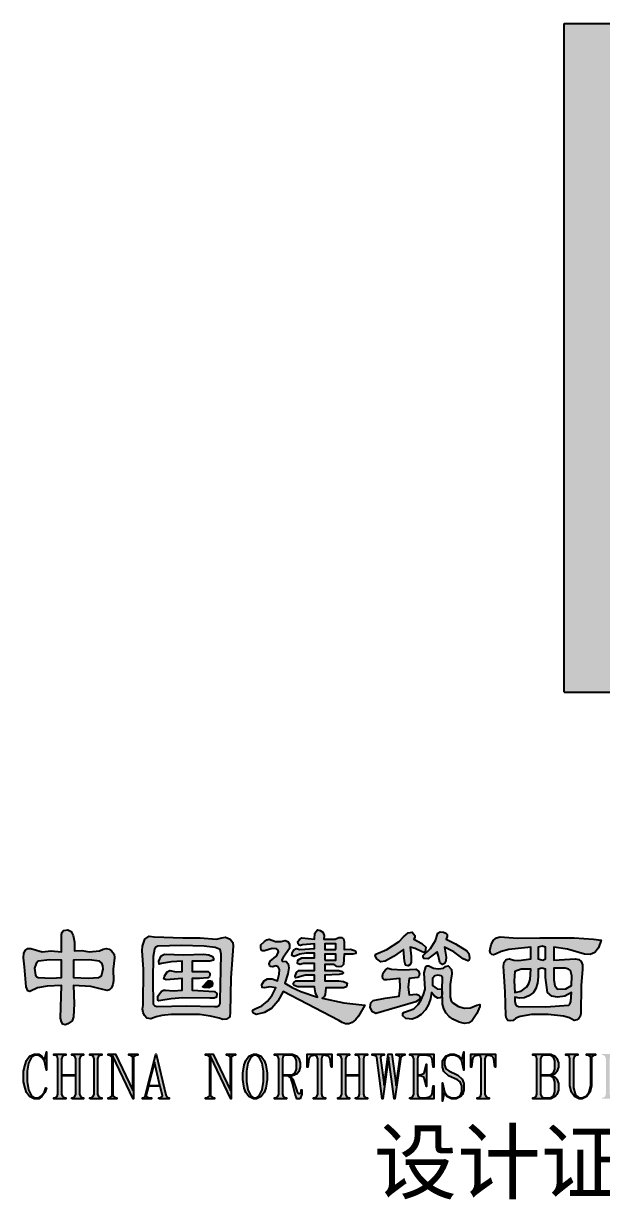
# Model space of a CAD drawing. Extents: x 0 to 2838408, y -923048 to 203859.
# Drawn here: x 2490898 to 2494014, y -180768 to -174436 of the extents above; entities that cross this region are included whole.
import ezdxf
from ezdxf.enums import TextEntityAlignment as Align

# ---------------------------------------------------------------- set-up
doc = ezdxf.new("R2010")
doc.units = 0
doc.header["$LTSCALE"] = 1000
doc.layers.add('BTTK', color=7, linetype='Continuous')
doc.layers.add('Logo', color=4, linetype='Continuous')
doc.styles.add('HT', font='')
doc.styles.add('HZ(TK)', font='geniso.shx', dxfattribs={"width": 0.9, "bigfont": 'hztxt.shx'})
doc.styles.get('HT').set_extended_font_data('SimHei')

# ---------------------------------------------------------------- blocks, each defined once
blk = doc.blocks.new('CSCEC')
at = {"layer": 'Logo'}
h = blk.add_hatch(color=4, dxfattribs=at)
h.paths.add_polyline_path([(0, -24), (24, -24), (24, 0), (0, 0)])
h.paths.add_polyline_path([(6.2, -2.8), (9.8, -2.8), (9.8, -9.2), (9, -9.2), (9, -5.36, 0.414214), (8.84, -5.2), (7.16, -5.2, 0.414214), (7, -5.36), (7, -12.24, 0.414214), (7.16, -12.4), (9.8, -12.4), (9.8, -21.2), (6.2, -21.2), (6.2, -17.2), (7, -17.2), (7, -18.64, 0.414214), (7.16, -18.8), (8.84, -18.8, 0.414214), (9, -18.64), (9, -14.96, 0.414214), (8.84, -14.8), (6.2, -14.8)], flags=16)
h.paths.add_polyline_path([(10.2, -2.8), (13.8, -2.8), (13.8, -9.2), (13, -9.2), (13, -5.36, 0.414214), (12.84, -5.2), (11.16, -5.2, 0.414214), (11, -5.36), (11, -18.64, 0.414214), (11.16, -18.8), (12.84, -18.8, 0.414214), (13, -18.64), (13, -12.4), (13.8, -12.4), (13.8, -21.2), (10.2, -21.2)], flags=16)
h.paths.add_polyline_path([(5.8, -12.4), (5.8, -16.4), (5, -16.4), (5, -14.96, 0.414214), (4.84, -14.8), (3.96, -14.8, 0.414214), (3.8, -14.96), (3.8, -18.64, 0.414214), (3.96, -18.8), (4.84, -18.8, 0.414214), (5, -18.64), (5, -17.2), (5.8, -17.2), (5.8, -21.2), (3, -21.2), (3, -12.4)], flags=16)
h.paths.add_polyline_path([(14.2, -2.8), (17.8, -2.8), (17.8, -5.2), (15.16, -5.2, 0.414214), (15, -5.36), (15, -12.24, 0.414214), (15.16, -12.4), (17.8, -12.4), (17.8, -14.8), (15.16, -14.8, 0.414214), (15, -14.96), (15, -18.64, 0.414214), (15.16, -18.8), (17.8, -18.8), (17.8, -21.2), (14.2, -21.2)], flags=16)
h.paths.add_polyline_path([(21, -12.4), (21, -16.4), (20.2, -16.4), (20.2, -14.96, 0.414214), (20.04, -14.8), (19.16, -14.8, 0.414214), (19, -14.96), (19, -18.64, 0.414214), (19.16, -18.8), (20.04, -18.8, 0.414214), (20.2, -18.64), (20.2, -17.2), (21, -17.2), (21, -21.2), (18.2, -21.2), (18.2, -12.4)], flags=16)
for p, q in [((0, -24), (0, 0)), ((0, 0), (24, 0)), ((0, 0), (24, 0)), ((24, -24), (24, 0)), ((0, -24), (24, -24))]:
    blk.add_line(p, q, dxfattribs=at)
for points in [[(8.84, -5.2, -0.414214), (9, -5.36), (9, -9.04, 0.414214), (9.16, -9.2), (9.64, -9.2, 0.414214), (9.8, -9.04), (9.8, -2.96, 0.414214), (9.64, -2.8), (6.36, -2.8, 0.414214), (6.2, -2.96), (6.2, -14.64, 0.414214), (6.36, -14.8), (8.84, -14.8, -0.414214), (9, -14.96), (9, -18.64, -0.414214), (8.84, -18.8), (7.16, -18.8, -0.414214), (7, -18.64), (7, -17.36, 0.414214), (6.84, -17.2), (6.36, -17.2, 0.414214), (6.2, -17.36), (6.2, -21.04, 0.414214), (6.36, -21.2), (9.64, -21.2, 0.414214), (9.8, -21.04), (9.8, -12.56, 0.414214), (9.64, -12.4), (7.16, -12.4, -0.414214), (7, -12.24), (7, -5.36, -0.414214), (7.16, -5.2)], [(12.84, -18.8, 0.414214), (13, -18.64), (13, -12.56, -0.414214), (13.16, -12.4), (13.64, -12.4, -0.414214), (13.8, -12.56), (13.8, -21.04, -0.414214), (13.64, -21.2), (10.36, -21.2, -0.414214), (10.2, -21.04), (10.2, -2.96, -0.414214), (10.36, -2.8), (13.64, -2.8, -0.414214), (13.8, -2.96), (13.8, -9.04, -0.414214), (13.64, -9.2), (13.16, -9.2, -0.414214), (13, -9.04), (13, -5.36, 0.414214), (12.84, -5.2), (11.16, -5.2, 0.414214), (11, -5.36), (11, -18.64, 0.414214), (11.16, -18.8)], [(15.16, -12.4, -0.414214), (15, -12.24), (15, -5.36, -0.414214), (15.16, -5.2), (17.64, -5.2, 0.414214), (17.8, -5.04), (17.8, -2.96, 0.414214), (17.64, -2.8), (14.36, -2.8, 0.414214), (14.2, -2.96), (14.2, -21.04, 0.414214), (14.36, -21.2), (17.64, -21.2, 0.414214), (17.8, -21.04), (17.8, -18.96, 0.414214), (17.64, -18.8), (15.16, -18.8, -0.414214), (15, -18.64), (15, -14.96, -0.414214), (15.16, -14.8), (17.64, -14.8, 0.414214), (17.8, -14.64), (17.8, -12.56, 0.414214), (17.64, -12.4)], [(4.856, -18.8, 0.414214), (5, -18.656), (5, -17.344, -0.414214), (5.144, -17.2), (5.656, -17.2, -0.414214), (5.8, -17.344), (5.8, -21.056, -0.414214), (5.656, -21.2), (3.144, -21.2, -0.414214), (3, -21.056), (3, -12.544, -0.414214), (3.144, -12.4), (5.656, -12.4, -0.414214), (5.8, -12.544), (5.8, -16.256, -0.414214), (5.656, -16.4), (5.144, -16.4, -0.414214), (5, -16.256), (5, -14.944, 0.414214), (4.856, -14.8), (3.944, -14.8, 0.414214), (3.8, -14.944), (3.8, -18.656, 0.414214), (3.944, -18.8)], [(20.056, -18.8, 0.414214), (20.2, -18.656), (20.2, -17.344, -0.414214), (20.344, -17.2), (20.856, -17.2, -0.414214), (21, -17.344), (21, -21.056, -0.414214), (20.856, -21.2), (18.344, -21.2, -0.414214), (18.2, -21.056), (18.2, -12.544, -0.414214), (18.344, -12.4), (20.856, -12.4, -0.414214), (21, -12.544), (21, -16.256, -0.414214), (20.856, -16.4), (20.344, -16.4, -0.414214), (20.2, -16.256), (20.2, -14.944, 0.414214), (20.056, -14.8), (19.144, -14.8, 0.414214), (19, -14.944), (19, -18.656, 0.414214), (19.144, -18.8)]]:
    blk.add_lwpolyline(points, format="xyb", close=True, dxfattribs=at)
blk = doc.blocks.new('logo-txt')
at = {"layer": 'Logo'}
h = blk.add_hatch(color=4, dxfattribs=at)
h.dxf.hatch_style = 1
h.paths.add_polyline_path([(0.85, 4.04), (0.5, 3.978), (0.233, 3.853), (0.15, 3.874), (0.1, 4.02), (0.033, 4.728), (0, 5.061), (0.017, 5.222), (0.067, 5.332), (0.15, 5.389), (0.267, 5.394), (0.666, 5.269), (0.991, 5.311), (1.366, 5.269), (1.366, 5.894), (1.393, 5.982), (1.441, 6.04), (1.599, 6.061), (1.714, 5.998), (1.791, 5.852), (1.831, 5.623), (1.833, 5.311), (2.099, 5.321), (2.366, 5.269), (2.732, 5.311), (2.86, 5.373), (2.974, 5.394), (3.076, 5.373), (3.166, 5.311), (3.257, 5.186), (3.266, 5.061), (3.224, 4.644), (3.232, 4.228), (3.216, 4.103), (3.166, 3.978), (3.093, 3.913), (3.007, 3.884), (2.799, 3.936), (2.416, 4.03), (1.799, 4.061), (1.816, 3.405), (1.799, 2.937), (1.749, 2.791), (1.599, 2.687), (1.495, 2.653), (1.416, 2.676), (1.362, 2.757), (1.333, 2.895), (1.366, 4.061)])
h.paths.add_polyline_path([(0.941, 4.988), (0.533, 4.936), (0.45, 4.853), (0.4, 4.686), (0.433, 4.436), (0.475, 4.374), (0.533, 4.353), (1.008, 4.332), (1.366, 4.353), (1.366, 4.978)], flags=16)
h.paths.add_polyline_path([(2.799, 4.415), (2.832, 4.519), (2.864, 4.655), (2.857, 4.769), (2.814, 4.863), (2.732, 4.936), (2.366, 4.988), (1.799, 4.978), (1.799, 4.353), (2.341, 4.332), (2.699, 4.353)], flags=16)
h = blk.add_hatch(color=4, dxfattribs=at)
h.dxf.hatch_style = 1
h.paths.add_polyline_path([(10.03, 5.519), (9.957, 5.496), (9.905, 5.509), (9.874, 5.558), (9.864, 5.644), (9.914, 5.717), (9.997, 5.769), (10.463, 5.727), (10.472, 5.936), (10.563, 6.061), (10.663, 6.04), (10.763, 5.977), (10.805, 5.852), (10.797, 5.727), (11.197, 5.727), (11.33, 5.785), (11.43, 5.79), (11.496, 5.743), (11.53, 5.644), (11.53, 5.352), (11.746, 5.363), (11.93, 5.311), (11.948, 5.256), (11.938, 5.217), (11.83, 5.186), (11.53, 5.186), (11.496, 4.811), (11.426, 4.748), (11.346, 4.728), (11.259, 4.748), (11.163, 4.811), (10.83, 4.811), (10.83, 4.603), (11.33, 4.603), (11.455, 4.571), (11.496, 4.519), (11.467, 4.483), (11.346, 4.457), (10.83, 4.436), (10.83, 4.228), (11.33, 4.228), (11.505, 4.207), (11.63, 4.144), (11.613, 4.02), (11.496, 3.978), (10.863, 3.978), (10.847, 3.738), (10.801, 3.658), (10.73, 3.603), (11.513, 3.436), (12.263, 3.353), (12.042, 2.96), (11.929, 2.828), (11.813, 2.739), (11.695, 2.692), (11.576, 2.689), (11.454, 2.729), (11.33, 2.812), (9.33, 3.853), (9.145, 3.504), (8.922, 3.249), (8.662, 3.088), (8.364, 3.02), (8.264, 3.072), (8.231, 3.145), (8.256, 3.186), (8.331, 3.228), (8.564, 3.337), (8.764, 3.499), (8.931, 3.712), (9.064, 3.978), (8.847, 4.02), (8.664, 3.978), (8.572, 3.988), (8.564, 4.103), (8.649, 4.236), (8.772, 4.301), (8.933, 4.298), (9.13, 4.228), (9.189, 4.465), (9.197, 4.634), (9.155, 4.735), (9.064, 4.769), (8.964, 4.728), (8.883, 4.741), (8.839, 4.78), (8.833, 4.845), (8.864, 4.936), (9.064, 5.103), (9.122, 5.165), (9.164, 5.269), (9.137, 5.339), (9.089, 5.384), (8.931, 5.394), (8.664, 5.311), (8.593, 5.308), (8.547, 5.342), (8.527, 5.412), (8.531, 5.519), (8.664, 5.644), (8.739, 5.706), (8.831, 5.727), (9.056, 5.644), (9.264, 5.644), (9.407, 5.675), (9.505, 5.644), (9.557, 5.55), (9.564, 5.394), (9.33, 5.071), (9.289, 4.98), (9.297, 4.936), (9.435, 4.923), (9.514, 4.842), (9.535, 4.694), (9.497, 4.478), (9.397, 4.144), (9.655, 3.988), (9.964, 3.853), (10.563, 3.645), (10.488, 3.801), (10.463, 4.02), (9.864, 4.02), (9.73, 4.061), (9.697, 4.113), (9.73, 4.186), (9.797, 4.228), (10.463, 4.228), (10.463, 4.436), (10.139, 4.436), (9.83, 4.353), (9.78, 4.342), (9.764, 4.394), (9.814, 4.53), (9.897, 4.603), (10.463, 4.603), (10.463, 4.853), (10.064, 4.853), (9.93, 4.811), (9.847, 4.853), (9.864, 4.978), (9.997, 5.061), (10.463, 5.061), (10.463, 5.227), (10.163, 5.227), (9.93, 5.186), (9.73, 5.103), (9.647, 5.144), (9.664, 5.269), (9.714, 5.342), (9.797, 5.394), (9.93, 5.352), (10.463, 5.394), (10.463, 5.561)])
h.paths.add_polyline_path([(10.83, 4.978), (11.23, 4.978), (11.23, 5.186), (10.83, 5.186)], flags=16)
h.paths.add_polyline_path([(11.23, 5.352), (11.23, 5.561), (10.83, 5.561), (10.83, 5.352)], flags=16)
h = blk.add_hatch(color=4, dxfattribs=at)
h.dxf.hatch_style = 1
h.paths.add_polyline_path([(13.662, 5.811), (13.821, 5.956), (13.962, 5.977), (14.062, 5.852), (14.062, 5.79), (14.029, 5.727), (14.321, 5.571), (14.462, 5.436), (14.429, 5.269), (14.387, 5.248), (14.329, 5.269), (14.071, 5.394), (13.896, 5.436), (13.937, 5.113), (13.929, 4.894), (13.887, 4.801), (13.829, 4.769), (13.729, 4.79), (13.696, 4.936), (13.662, 5.352), (13.296, 5.103), (12.996, 4.936), (12.838, 4.915), (12.696, 5.019), (12.638, 5.123), (12.663, 5.186), (13.063, 5.352), (13.496, 5.644)])
h.paths.add_polyline_path([(14.812, 5.675), (14.895, 5.936), (14.979, 5.988), (15.095, 5.977), (15.177, 5.946), (15.22, 5.894), (15.226, 5.821), (15.195, 5.727), (15.528, 5.561), (15.928, 5.311), (16.003, 5.207), (16.028, 5.061), (16.014, 4.98), (15.97, 4.946), (15.795, 5.019), (15.462, 5.269), (15.129, 5.436), (15.195, 5.082), (15.179, 4.952), (15.129, 4.853), (15.062, 4.811), (14.962, 4.894), (14.92, 5.113), (14.862, 5.269), (14.529, 5.019), (14.387, 5.03), (14.36, 5.074), (14.362, 5.144), (14.629, 5.394)])
h.paths.add_polyline_path([(14.904, 4.665), (15.095, 4.686), (15.17, 4.748), (15.262, 4.769), (15.379, 4.634), (15.395, 4.478), (15.329, 4.103), (15.337, 3.645), (15.372, 3.509), (15.429, 3.436), (15.633, 3.306), (15.845, 3.249), (16.066, 3.265), (16.295, 3.353), (16.403, 3.384), (16.395, 3.311), (16.295, 3.061), (16.128, 2.812), (16.01, 2.72), (15.853, 2.697), (15.66, 2.741), (15.429, 2.853), (15.293, 2.95), (15.187, 3.072), (15.11, 3.22), (15.062, 3.395), (15.045, 3.905), (15.062, 4.353), (15.004, 4.415), (14.895, 4.436), (14.779, 4.405), (14.695, 4.311), (14.695, 4.061), (14.862, 3.947), (15.029, 3.936), (15.045, 3.79), (15.029, 3.686), (14.979, 3.624), (14.895, 3.603), (14.77, 3.676), (14.662, 3.811), (14.627, 3.59), (14.554, 3.384), (14.443, 3.194), (14.296, 3.02), (14.129, 2.916), (13.962, 2.853), (13.746, 2.884), (13.629, 2.978), (13.629, 3.072), (13.696, 3.103), (14.029, 3.228), (14.179, 3.382), (14.296, 3.551), (14.379, 3.736), (14.429, 3.936), (14.396, 4.519), (14.454, 4.728), (14.502, 4.769), (14.562, 4.769), (14.729, 4.686)])
h.paths.add_polyline_path([(13.537, 3.988), (13.529, 4.311), (13.063, 4.269), (12.967, 4.269), (12.913, 4.311), (12.9, 4.394), (12.929, 4.519), (13.004, 4.623), (13.096, 4.686), (13.229, 4.644), (13.646, 4.623), (14.096, 4.644), (14.196, 4.582), (14.229, 4.478), (14.212, 4.384), (14.162, 4.353), (13.862, 4.311), (13.829, 3.999), (13.862, 3.728), (14.129, 3.749), (14.212, 3.712), (14.262, 3.645), (14.237, 3.561), (14.096, 3.478), (12.663, 3.061), (12.546, 3.114), (12.463, 3.27), (12.488, 3.436), (12.563, 3.52), (12.996, 3.603), (13.496, 3.686)])
h = blk.add_hatch(color=4, dxfattribs=at)
h.dxf.hatch_style = 1
h.paths.add_polyline_path([(4.948, 5.123), (5.065, 5.186), (5.765, 5.165), (6.465, 5.186), (6.665, 5.165), (6.798, 5.103), (6.829, 5.03), (6.823, 4.978), (6.698, 4.936), (6.065, 4.936), (6.065, 4.561), (6.631, 4.561), (6.698, 4.509), (6.698, 4.436), (6.687, 4.381), (6.623, 4.342), (6.331, 4.311), (6.065, 4.311), (6.065, 3.895), (6.865, 3.853), (6.948, 3.78), (6.931, 3.645), (6.856, 3.613), (6.698, 3.603), (5.723, 3.624), (5.305, 3.587), (4.932, 3.52), (4.863, 3.514), (4.823, 3.54), (4.832, 3.686), (4.965, 3.863), (5.032, 3.897), (5.098, 3.895), (5.382, 3.874), (5.698, 3.895), (5.698, 4.311), (5.132, 4.269), (5.048, 4.301), (5.065, 4.394), (5.165, 4.551), (5.265, 4.603), (5.49, 4.551), (5.698, 4.561), (5.698, 4.936), (5.315, 4.915), (4.965, 4.853), (4.873, 4.832), (4.865, 4.936)], flags=0)
h.paths.add_polyline_path([(5.732, 5.769), (6.348, 5.779), (6.931, 5.727), (7.131, 5.769), (7.256, 5.8), (7.431, 5.727), (7.523, 5.602), (7.531, 5.477), (7.456, 4.342), (7.431, 3.103), (7.414, 2.937), (7.298, 2.853), (7.164, 2.843), (7.031, 2.895), (6.723, 2.968), (6.331, 3.02), (5.307, 3.02), (4.976, 2.989), (4.765, 2.937), (4.582, 2.864), (4.432, 2.895), (4.349, 2.986), (4.299, 3.093), (4.282, 3.215), (4.299, 3.353), (4.307, 4.655), (4.265, 5.311), (4.274, 5.477), (4.365, 5.727), (4.515, 5.831), (4.699, 5.811)])
h.paths.add_polyline_path([(6.74, 4.228), (6.798, 4.144), (6.781, 4.04), (6.665, 3.978), (6.49, 3.988), (6.431, 4.02), (6.631, 4.228)], flags=0)
h.paths.add_polyline_path([(4.649, 4.259), (4.665, 3.395), (4.715, 3.332), (4.799, 3.311), (5.848, 3.332), (6.865, 3.311), (6.964, 3.309), (7.031, 3.343), (7.064, 3.413), (7.064, 3.52), (7.098, 5.186), (7.064, 5.352), (6.89, 5.425), (6.498, 5.477), (5.665, 5.498), (4.832, 5.477), (4.759, 5.438), (4.707, 5.363), (4.665, 5.103)], flags=16)
h = blk.add_hatch(color=4, dxfattribs=at)
h.dxf.hatch_style = 1
h.paths.add_polyline_path([(18.661, 4.978), (18.761, 5.019), (18.761, 5.436), (18.644, 5.477), (18.494, 5.436), (18.494, 5.019)], flags=16)
h.paths.add_polyline_path([(17.886, 3.863), (18.094, 4.02), (18.165, 4.137), (18.211, 4.28), (18.228, 4.644), (17.886, 4.644), (17.661, 4.561), (17.628, 4.228), (17.661, 3.811)], flags=16)
h.paths.add_polyline_path([(19.638, 3.397), (19.669, 3.488), (19.694, 3.811), (19.452, 3.686), (19.194, 3.645), (18.986, 3.686), (18.827, 3.811), (18.761, 4.353), (18.761, 4.644), (18.628, 4.686), (18.494, 4.644), (18.496, 4.374), (18.469, 4.144), (18.413, 3.957), (18.328, 3.811), (18.161, 3.691), (17.994, 3.624), (17.828, 3.608), (17.661, 3.645), (17.657, 3.499), (17.678, 3.395), (17.724, 3.332), (17.794, 3.311), (18.777, 3.301), (19.594, 3.353)], flags=16)
h.paths.add_polyline_path([(19.061, 4.269), (19.094, 4.061), (19.194, 3.936), (19.486, 3.947), (19.694, 4.061), (19.702, 4.405), (19.661, 4.603), (19.586, 4.655), (19.461, 4.686), (19.061, 4.686)], flags=16)
h.paths.add_polyline_path([(17.753, 5.759), (18.561, 5.769), (19.794, 5.769), (20.485, 5.727), (20.76, 5.686), (20.66, 5.42), (20.527, 5.248), (20.36, 5.17), (20.16, 5.186), (19.552, 5.373), (19.061, 5.436), (19.061, 4.978), (19.827, 5.019), (19.956, 4.996), (20.044, 4.925), (20.09, 4.808), (20.094, 4.644), (20.044, 4.061), (20.027, 3.061), (20, 2.952), (19.952, 2.874), (19.883, 2.827), (19.794, 2.812), (19.623, 2.903), (19.411, 2.968), (18.861, 3.02), (18.261, 3.02), (17.844, 2.947), (17.699, 2.887), (17.595, 2.812), (17.49, 2.791), (17.411, 2.812), (17.357, 2.874), (17.328, 2.978), (17.311, 3.832), (17.261, 4.561), (17.249, 4.761), (17.278, 4.905), (17.349, 4.991), (17.461, 5.019), (17.622, 4.972), (17.803, 4.957), (18.228, 5.019), (18.228, 5.436), (17.445, 5.352), (17.165, 5.28), (16.961, 5.186), (16.886, 5.162), (16.828, 5.175), (16.786, 5.225), (16.761, 5.311), (16.809, 5.529), (16.886, 5.686), (16.993, 5.779), (17.128, 5.811)])
h = blk.add_hatch(color=4, dxfattribs=at)
h.dxf.hatch_style = 1
h.paths.add_polyline_path([(4.948, 5.123), (5.065, 5.186), (5.765, 5.165), (6.465, 5.186), (6.665, 5.165), (6.798, 5.103), (6.829, 5.03), (6.823, 4.978), (6.698, 4.936), (6.065, 4.936), (6.065, 4.561), (6.631, 4.561), (6.698, 4.509), (6.698, 4.436), (6.687, 4.381), (6.623, 4.342), (6.331, 4.311), (6.065, 4.311), (6.065, 3.895), (6.865, 3.853), (6.948, 3.78), (6.931, 3.645), (6.856, 3.613), (6.698, 3.603), (5.723, 3.624), (5.305, 3.587), (4.932, 3.52), (4.863, 3.514), (4.823, 3.54), (4.832, 3.686), (4.965, 3.863), (5.032, 3.897), (5.098, 3.895), (5.382, 3.874), (5.698, 3.895), (5.698, 4.311), (5.132, 4.269), (5.048, 4.301), (5.065, 4.394), (5.165, 4.551), (5.265, 4.603), (5.49, 4.551), (5.698, 4.561), (5.698, 4.936), (5.315, 4.915), (4.965, 4.853), (4.873, 4.832), (4.865, 4.936)])
h = blk.add_hatch(color=4, dxfattribs=at)
h.dxf.hatch_style = 1
h.paths.add_polyline_path([(6.74, 4.228), (6.798, 4.144), (6.781, 4.04), (6.665, 3.978), (6.49, 3.988), (6.431, 4.02), (6.631, 4.228)])
h = blk.add_hatch(color=4, dxfattribs=at)
h.dxf.hatch_style = 1
h.paths.add_polyline_path([(0.751, 1.35), (0.646, 1.493), (0.544, 1.565), (0.39, 1.565), (0.287, 1.496), (0.184, 1.278), (0.131, 0.983), (0.131, 0.613), (0.184, 0.318), (0.287, 0.1), (0.39, 0.031), (0.544, 0.031), (0.646, 0.102), (0.751, 0.248), (0.804, 0.395), (0.826, 0.379), (0.772, 0.227), (0.662, 0.073), (0.55, -0.004), (0.382, -0.002), (0.22, 0.073), (0.108, 0.227), (0.055, 0.381), (0, 0.609), (0, 0.987), (0.055, 1.215), (0.108, 1.369), (0.22, 1.523), (0.384, 1.6), (0.55, 1.6), (0.662, 1.523), (0.757, 1.39), (0.827, 1.687), (0.827, 1.029)])
h.paths.add_polyline_path([(1.734, -0.004), (1.734, 0.031), (1.784, 0.031), (1.851, 0.075), (1.883, 0.167), (1.883, 0.818), (1.371, 0.818), (1.371, 0.167), (1.403, 0.075), (1.469, 0.031), (1.519, 0.031), (1.519, -0.004), (1.092, -0.004), (1.092, 0.031), (1.142, 0.031), (1.208, 0.075), (1.24, 0.167), (1.24, 1.429), (1.208, 1.521), (1.142, 1.565), (1.092, 1.565), (1.092, 1.6), (1.519, 1.6), (1.519, 1.565), (1.469, 1.565), (1.403, 1.521), (1.371, 1.429), (1.371, 0.852), (1.883, 0.852), (1.883, 1.429), (1.851, 1.521), (1.784, 1.565), (1.734, 1.565), (1.734, 1.6), (2.162, 1.6), (2.162, 1.565), (2.112, 1.565), (2.046, 1.521), (2.014, 1.429), (2.014, 0.167), (2.046, 0.075), (2.112, 0.031), (2.162, 0.031), (2.162, -0.004)])
h.paths.add_polyline_path([(2.386, -0.004), (2.386, 0.031), (2.436, 0.031), (2.501, 0.075), (2.534, 0.167), (2.534, 1.429), (2.501, 1.521), (2.436, 1.565), (2.386, 1.565), (2.386, 1.6), (2.813, 1.6), (2.813, 1.565), (2.763, 1.565), (2.697, 1.521), (2.665, 1.429), (2.665, 0.167), (2.697, 0.075), (2.763, 0.031), (2.813, 0.031), (2.813, -0.004)])
h.paths.add_polyline_path([(4.057, 1.565), (3.959, 1.498), (3.959, -0.004), (3.941, -0.004), (3.21, 1.527), (3.21, 0.098), (3.308, 0.031), (3.358, 0.031), (3.358, -0.004), (3.037, -0.004), (3.037, 0.031), (3.087, 0.031), (3.185, 0.098), (3.185, 1.498), (3.087, 1.565), (3.037, 1.565), (3.037, 1.6), (3.311, 1.6), (3.935, 0.293), (3.935, 1.498), (3.837, 1.565), (3.786, 1.565), (3.786, 1.6), (4.107, 1.6), (4.107, 1.565)])
h.paths.add_polyline_path([(4.866, -0.004), (4.866, 0.031), (4.916, 0.031), (4.982, 0.075), (4.991, 0.105), (4.91, 0.444), (4.487, 0.444), (4.4, 0.096), (4.495, 0.031), (4.598, 0.031), (4.598, -0.004), (4.277, -0.004), (4.277, 0.031), (4.327, 0.031), (4.374, 0.096), (4.75, 1.6), (4.768, 1.6), (5.116, 0.135), (5.192, 0.031), (5.24, 0.031), (5.24, -0.004)])
h.paths.add_polyline_path([(4.704, 1.312), (4.496, 0.479), (4.903, 0.479)], flags=16)
h = blk.add_hatch(color=4, dxfattribs=at)
h.dxf.hatch_style = 1
h.paths.add_polyline_path([(7.563, 1.565), (7.466, 1.498), (7.466, -0.004), (7.447, -0.004), (6.716, 1.527), (6.716, 0.098), (6.814, 0.031), (6.865, 0.031), (6.865, -0.004), (6.544, -0.004), (6.544, 0.031), (6.594, 0.031), (6.692, 0.098), (6.692, 1.498), (6.594, 1.565), (6.544, 1.565), (6.544, 1.6), (6.817, 1.6), (7.441, 0.293), (7.441, 1.498), (7.343, 1.565), (7.292, 1.565), (7.292, 1.6), (7.613, 1.6), (7.613, 1.565)])
h.paths.add_polyline_path([(8.706, 0.381), (8.65, 0.227), (8.539, 0.073), (8.376, -0.004), (8.262, -0.004), (8.261, -0.002), (8.099, 0.073), (7.987, 0.227), (7.932, 0.381), (7.878, 0.683), (7.878, 0.913), (7.932, 1.215), (7.987, 1.369), (8.099, 1.523), (8.262, 1.6), (8.376, 1.6), (8.377, 1.598), (8.539, 1.523), (8.65, 1.369), (8.706, 1.215), (8.759, 0.913), (8.759, 0.683)])
h.paths.add_polyline_path([(8.628, 0.983), (8.576, 1.278), (8.472, 1.496), (8.369, 1.565), (8.268, 1.565), (8.166, 1.496), (8.062, 1.278), (8.01, 0.983), (8.01, 0.613), (8.062, 0.318), (8.166, 0.1), (8.268, 0.031), (8.369, 0.031), (8.472, 0.1), (8.576, 0.318), (8.628, 0.613)], flags=16)
h.paths.add_polyline_path([(9.942, -0.004), (9.819, -0.004), (9.762, 0.157), (9.656, 0.589), (9.603, 0.748), (9.502, 0.818), (9.304, 0.818), (9.304, 0.167), (9.336, 0.075), (9.401, 0.031), (9.451, 0.031), (9.451, -0.004), (9.024, -0.004), (9.024, 0.031), (9.074, 0.031), (9.14, 0.075), (9.172, 0.167), (9.172, 1.429), (9.14, 1.521), (9.074, 1.565), (9.024, 1.565), (9.024, 1.6), (9.671, 1.598), (9.833, 1.523), (9.891, 1.444), (9.946, 1.288), (9.946, 1.13), (9.891, 0.974), (9.833, 0.895), (9.669, 0.818), (9.557, 0.818), (9.62, 0.776), (9.676, 0.697), (9.837, 0.248), (9.885, 0.18), (9.929, 0.18), (9.975, 0.244), (9.975, 0.312), (9.999, 0.312), (9.999, 0.159)])
h.paths.add_polyline_path([(9.815, 1.355), (9.764, 1.496), (9.663, 1.565), (9.401, 1.565), (9.336, 1.521), (9.304, 1.429), (9.304, 0.852), (9.663, 0.852), (9.764, 0.923), (9.815, 1.064)], flags=16)
h.paths.add_polyline_path([(11.055, 1.133), (11.02, 1.427), (10.994, 1.48), (10.948, 1.523), (10.801, 1.565), (10.737, 1.521), (10.705, 1.429), (10.705, 0.167), (10.737, 0.075), (10.802, 0.031), (10.853, 0.031), (10.853, -0.004), (10.425, -0.004), (10.425, 0.031), (10.476, 0.031), (10.541, 0.075), (10.573, 0.167), (10.573, 1.429), (10.541, 1.521), (10.477, 1.565), (10.33, 1.523), (10.284, 1.48), (10.258, 1.427), (10.223, 1.133), (10.199, 1.135), (10.199, 1.6), (11.079, 1.6), (11.079, 1.135)])
h.paths.add_polyline_path([(11.933, -0.004), (11.933, 0.031), (11.983, 0.031), (12.049, 0.075), (12.081, 0.167), (12.081, 0.818), (11.57, 0.818), (11.57, 0.167), (11.602, 0.075), (11.668, 0.031), (11.718, 0.031), (11.718, -0.004), (11.291, -0.004), (11.291, 0.031), (11.341, 0.031), (11.406, 0.075), (11.438, 0.167), (11.438, 1.429), (11.406, 1.521), (11.341, 1.565), (11.291, 1.565), (11.291, 1.6), (11.718, 1.6), (11.718, 1.565), (11.668, 1.565), (11.602, 1.521), (11.57, 1.429), (11.57, 0.852), (12.081, 0.852), (12.081, 1.429), (12.049, 1.521), (11.983, 1.565), (11.933, 1.565), (11.933, 1.6), (12.36, 1.6), (12.36, 1.565), (12.31, 1.565), (12.245, 1.521), (12.213, 1.429), (12.213, 0.167), (12.245, 0.075), (12.31, 0.031), (12.36, 0.031), (12.36, -0.004)])
h.paths.add_polyline_path([(13.657, 1.565), (13.558, 1.498), (13.344, -0.004), (13.323, -0.004), (13.12, 1.491), (12.916, -0.004), (12.895, -0.004), (12.693, 1.482), (12.658, 1.532), (12.583, 1.565), (12.531, 1.565), (12.531, 1.6), (12.959, 1.6), (12.959, 1.565), (12.908, 1.565), (12.843, 1.521), (12.825, 1.472), (12.957, 0.487), (13.104, 1.6), (13.237, 1.6), (13.387, 0.477), (13.534, 1.5), (13.438, 1.565), (13.387, 1.565), (13.387, 1.6), (13.708, 1.6), (13.708, 1.565)])
h.paths.add_polyline_path([(13.878, -0.004), (13.878, 0.031), (13.928, 0.031), (13.994, 0.075), (14.026, 0.167), (14.026, 1.429), (13.994, 1.521), (13.928, 1.565), (13.878, 1.565), (13.878, 1.6), (14.745, 1.6), (14.745, 1.135), (14.721, 1.133), (14.686, 1.427), (14.66, 1.48), (14.614, 1.523), (14.464, 1.565), (14.255, 1.565), (14.189, 1.521), (14.157, 1.429), (14.157, 0.852), (14.25, 0.852), (14.388, 0.901), (14.401, 0.919), (14.478, 1.239), (14.478, 0.432), (14.401, 0.752), (14.388, 0.769), (14.25, 0.818), (14.157, 0.818), (14.157, 0.167), (14.189, 0.075), (14.255, 0.031), (14.464, 0.031), (14.614, 0.073), (14.66, 0.116), (14.686, 0.169), (14.721, 0.464), (14.745, 0.461), (14.745, -0.004)])
h.paths.add_polyline_path([(15.771, 0.153), (15.713, 0.073), (15.548, -0.004), (15.384, -0.004), (15.219, 0.073), (15.122, 0.206), (15.052, -0.09), (15.052, 0.566), (15.128, 0.246), (15.231, 0.102), (15.387, 0.031), (15.544, 0.031), (15.697, 0.102), (15.748, 0.242), (15.748, 0.457), (15.697, 0.599), (15.595, 0.671), (15.272, 0.821), (15.109, 0.974), (15.052, 1.13), (15.052, 1.365), (15.162, 1.523), (15.331, 1.6), (15.494, 1.6), (15.659, 1.523), (15.755, 1.39), (15.826, 1.687), (15.826, 1.029), (15.749, 1.35), (15.647, 1.493), (15.491, 1.565), (15.334, 1.565), (15.181, 1.493), (15.13, 1.355), (15.13, 1.213), (15.181, 1.072), (15.283, 1), (15.605, 0.85), (15.77, 0.697), (15.826, 0.54), (15.826, 0.308)])
h.paths.add_polyline_path([(16.934, 1.133), (16.899, 1.427), (16.873, 1.48), (16.827, 1.523), (16.68, 1.565), (16.616, 1.521), (16.584, 1.429), (16.584, 0.167), (16.616, 0.075), (16.682, 0.031), (16.733, 0.031), (16.733, -0.004), (16.304, -0.004), (16.304, 0.031), (16.355, 0.031), (16.421, 0.075), (16.453, 0.167), (16.453, 1.429), (16.421, 1.521), (16.356, 1.565), (16.209, 1.523), (16.164, 1.48), (16.138, 1.427), (16.103, 1.133), (16.078, 1.135), (16.078, 1.6), (16.959, 1.6), (16.959, 1.135)])
h = blk.add_hatch(color=4, dxfattribs=at)
h.dxf.hatch_style = 1
h.paths.add_polyline_path([(19.17, 0.153), (19.112, 0.073), (18.947, -0.004), (18.303, -0.004), (18.303, 0.031), (18.353, 0.031), (18.419, 0.075), (18.451, 0.167), (18.451, 1.429), (18.419, 1.521), (18.353, 1.565), (18.303, 1.565), (18.303, 1.6), (18.95, 1.598), (19.112, 1.523), (19.17, 1.444), (19.225, 1.288), (19.225, 1.13), (19.17, 0.974), (19.112, 0.895), (18.983, 0.835), (19.112, 0.776), (19.17, 0.697), (19.225, 0.54), (19.225, 0.308)])
h.paths.add_polyline_path([(19.094, 1.355), (19.043, 1.496), (18.942, 1.565), (18.68, 1.565), (18.615, 1.521), (18.582, 1.429), (18.582, 0.852), (18.942, 0.852), (19.043, 0.923), (19.094, 1.064)], flags=16)
h.paths.add_polyline_path([(19.094, 0.607), (19.043, 0.748), (18.942, 0.818), (18.582, 0.818), (18.582, 0.167), (18.615, 0.075), (18.68, 0.031), (18.942, 0.031), (19.043, 0.1), (19.094, 0.242)], flags=16)
h.paths.add_polyline_path([(20.509, 1.565), (20.411, 1.498), (20.411, 0.459), (20.356, 0.229), (20.244, 0.073), (20.079, -0.004), (19.971, -0.004), (19.971, 0.011), (19.966, -0.004), (19.804, 0.073), (19.693, 0.229), (19.638, 0.459), (19.638, 1.429), (19.606, 1.521), (19.54, 1.565), (19.49, 1.565), (19.49, 1.6), (19.917, 1.6), (19.917, 1.565), (19.867, 1.565), (19.801, 1.521), (19.769, 1.429), (19.769, 0.389), (19.821, 0.171), (19.872, 0.102), (19.974, 0.031), (20.076, 0.031), (20.232, 0.102), (20.334, 0.246), (20.387, 0.464), (20.387, 1.498), (20.289, 1.565), (20.238, 1.565), (20.238, 1.6), (20.559, 1.6), (20.559, 1.565)])
h.paths.add_polyline_path([(20.784, -0.004), (20.784, 0.031), (20.834, 0.031), (20.9, 0.075), (20.932, 0.167), (20.932, 1.429), (20.9, 1.521), (20.834, 1.565), (20.784, 1.565), (20.784, 1.6), (21.211, 1.6), (21.211, 1.565), (21.161, 1.565), (21.095, 1.521), (21.063, 1.429), (21.063, 0.167), (21.095, 0.075), (21.161, 0.031), (21.211, 0.031), (21.211, -0.004)])
h.paths.add_polyline_path([(21.436, -0.004), (21.436, 0.031), (21.486, 0.031), (21.551, 0.075), (21.583, 0.167), (21.583, 1.429), (21.551, 1.521), (21.486, 1.565), (21.436, 1.565), (21.436, 1.6), (21.862, 1.6), (21.862, 1.565), (21.812, 1.565), (21.747, 1.521), (21.715, 1.429), (21.715, 0.167), (21.747, 0.075), (21.812, 0.031), (21.968, 0.031), (22.118, 0.073), (22.164, 0.116), (22.189, 0.169), (22.225, 0.464), (22.249, 0.461), (22.249, -0.004)])
h.paths.add_polyline_path([(23.275, 0.381), (23.221, 0.227), (23.11, 0.073), (22.945, -0.004), (22.408, -0.004), (22.408, 0.031), (22.458, 0.031), (22.524, 0.075), (22.556, 0.167), (22.556, 1.429), (22.524, 1.521), (22.458, 1.565), (22.408, 1.565), (22.408, 1.6), (22.945, 1.6), (23.11, 1.523), (23.221, 1.369), (23.275, 1.215), (23.33, 0.987), (23.33, 0.609)])
h.paths.add_polyline_path([(23.199, 0.983), (23.146, 1.278), (23.042, 1.496), (22.939, 1.565), (22.785, 1.565), (22.72, 1.521), (22.687, 1.429), (22.687, 0.167), (22.72, 0.075), (22.785, 0.031), (22.939, 0.031), (23.042, 0.1), (23.146, 0.318), (23.199, 0.613)], flags=16)
h.paths.add_polyline_path([(23.595, -0.004), (23.595, 0.031), (23.645, 0.031), (23.711, 0.075), (23.743, 0.167), (23.743, 1.429), (23.711, 1.521), (23.645, 1.565), (23.595, 1.565), (23.595, 1.6), (24.022, 1.6), (24.022, 1.565), (23.972, 1.565), (23.906, 1.521), (23.874, 1.429), (23.874, 0.167), (23.906, 0.075), (23.972, 0.031), (24.022, 0.031), (24.022, -0.004)])
h.paths.add_polyline_path([(25.266, 1.565), (25.169, 1.498), (25.169, -0.004), (25.15, -0.004), (24.419, 1.527), (24.419, 0.098), (24.517, 0.031), (24.568, 0.031), (24.568, -0.004), (24.247, -0.004), (24.247, 0.031), (24.297, 0.031), (24.395, 0.098), (24.395, 1.498), (24.297, 1.565), (24.247, 1.565), (24.247, 1.6), (24.52, 1.6), (25.144, 0.293), (25.144, 1.498), (25.046, 1.565), (24.996, 1.565), (24.996, 1.6), (25.317, 1.6), (25.317, 1.565)])
h.paths.add_polyline_path([(26.506, 0.594), (26.441, 0.549), (26.409, 0.457), (26.409, -0.027), (26.338, 0.071), (26.239, 0.071), (26.132, -0.004), (25.964, -0.002), (25.802, 0.073), (25.69, 0.227), (25.637, 0.381), (25.582, 0.609), (25.582, 0.987), (25.637, 1.215), (25.69, 1.369), (25.802, 1.523), (25.965, 1.6), (26.132, 1.6), (26.244, 1.523), (26.338, 1.39), (26.409, 1.687), (26.409, 1.029), (26.332, 1.35), (26.228, 1.493), (26.126, 1.565), (25.971, 1.565), (25.869, 1.496), (25.765, 1.278), (25.713, 0.983), (25.713, 0.613), (25.765, 0.318), (25.869, 0.1), (25.971, 0.031), (26.126, 0.031), (26.228, 0.102), (26.277, 0.169), (26.277, 0.457), (26.245, 0.549), (26.179, 0.594), (26.129, 0.594), (26.129, 0.628), (26.557, 0.628), (26.557, 0.594)])
at = {"layer": 'Logo', "color": 4}
for points in [[(0.85, 4.04), (0.5, 3.978), (0.233, 3.853), (0.15, 3.874), (0.1, 4.02), (0.033, 4.728), (0, 5.061), (0.017, 5.222), (0.067, 5.332), (0.15, 5.389), (0.267, 5.394), (0.666, 5.269), (0.991, 5.311), (1.366, 5.269), (1.366, 5.894), (1.393, 5.982), (1.441, 6.04), (1.599, 6.061), (1.714, 5.998), (1.791, 5.852), (1.831, 5.623), (1.833, 5.311), (2.099, 5.321), (2.366, 5.269), (2.732, 5.311), (2.86, 5.373), (2.974, 5.394), (3.076, 5.373), (3.166, 5.311), (3.257, 5.186), (3.266, 5.061), (3.224, 4.644), (3.232, 4.228), (3.216, 4.103), (3.166, 3.978), (3.093, 3.913), (3.007, 3.884), (2.799, 3.936), (2.416, 4.03), (1.799, 4.061), (1.816, 3.405), (1.799, 2.937), (1.749, 2.791), (1.599, 2.687), (1.495, 2.653), (1.416, 2.676), (1.362, 2.757), (1.333, 2.895), (1.366, 4.061)], [(10.03, 5.519), (9.957, 5.496), (9.905, 5.509), (9.874, 5.558), (9.864, 5.644), (9.914, 5.717), (9.997, 5.769), (10.463, 5.727), (10.472, 5.936), (10.563, 6.061), (10.663, 6.04), (10.763, 5.977), (10.805, 5.852), (10.797, 5.727), (11.197, 5.727), (11.33, 5.785), (11.43, 5.79), (11.496, 5.743), (11.53, 5.644), (11.53, 5.352), (11.746, 5.363), (11.93, 5.311), (11.948, 5.256), (11.938, 5.217), (11.83, 5.186), (11.53, 5.186), (11.496, 4.811), (11.426, 4.748), (11.346, 4.728), (11.259, 4.748), (11.163, 4.811), (10.83, 4.811), (10.83, 4.603), (11.33, 4.603), (11.455, 4.571), (11.496, 4.519), (11.467, 4.483), (11.346, 4.457), (10.83, 4.436), (10.83, 4.228), (11.33, 4.228), (11.505, 4.207), (11.63, 4.144), (11.613, 4.02), (11.496, 3.978), (10.863, 3.978), (10.847, 3.738), (10.801, 3.658), (10.73, 3.603), (11.513, 3.436), (12.263, 3.353), (12.042, 2.96), (11.929, 2.828), (11.813, 2.739), (11.695, 2.692), (11.576, 2.689), (11.454, 2.729), (11.33, 2.812), (9.33, 3.853), (9.145, 3.504), (8.922, 3.249), (8.662, 3.088), (8.364, 3.02), (8.264, 3.072), (8.231, 3.145), (8.256, 3.186), (8.331, 3.228), (8.564, 3.337), (8.764, 3.499), (8.931, 3.712), (9.064, 3.978), (8.847, 4.02), (8.664, 3.978), (8.572, 3.988), (8.564, 4.103), (8.649, 4.236), (8.772, 4.301), (8.933, 4.298), (9.13, 4.228), (9.189, 4.465), (9.197, 4.634), (9.155, 4.735), (9.064, 4.769), (8.964, 4.728), (8.883, 4.741), (8.839, 4.78), (8.833, 4.845), (8.864, 4.936), (9.064, 5.103), (9.122, 5.165), (9.164, 5.269), (9.137, 5.339), (9.089, 5.384), (8.931, 5.394), (8.664, 5.311), (8.593, 5.308), (8.547, 5.342), (8.527, 5.412), (8.531, 5.519), (8.664, 5.644), (8.739, 5.706), (8.831, 5.727), (9.056, 5.644), (9.264, 5.644), (9.407, 5.675), (9.505, 5.644), (9.557, 5.55), (9.564, 5.394), (9.33, 5.071), (9.289, 4.98), (9.297, 4.936), (9.435, 4.923), (9.514, 4.842), (9.535, 4.694), (9.497, 4.478), (9.397, 4.144), (9.655, 3.988), (9.964, 3.853), (10.563, 3.645), (10.488, 3.801), (10.463, 4.02), (9.864, 4.02), (9.73, 4.061), (9.697, 4.113), (9.73, 4.186), (9.797, 4.228), (10.463, 4.228), (10.463, 4.436), (10.139, 4.436), (9.83, 4.353), (9.78, 4.342), (9.764, 4.394), (9.814, 4.53), (9.897, 4.603), (10.463, 4.603), (10.463, 4.853), (10.064, 4.853), (9.93, 4.811), (9.847, 4.853), (9.864, 4.978), (9.997, 5.061), (10.463, 5.061), (10.463, 5.227), (10.163, 5.227), (9.93, 5.186), (9.73, 5.103), (9.647, 5.144), (9.664, 5.269), (9.714, 5.342), (9.797, 5.394), (9.93, 5.352), (10.463, 5.394), (10.463, 5.561)], [(13.662, 5.811), (13.821, 5.956), (13.962, 5.977), (14.062, 5.852), (14.062, 5.79), (14.029, 5.727), (14.321, 5.571), (14.462, 5.436), (14.429, 5.269), (14.387, 5.248), (14.329, 5.269), (14.071, 5.394), (13.896, 5.436), (13.937, 5.113), (13.929, 4.894), (13.887, 4.801), (13.829, 4.769), (13.729, 4.79), (13.696, 4.936), (13.662, 5.352), (13.296, 5.103), (12.996, 4.936), (12.838, 4.915), (12.696, 5.019), (12.638, 5.123), (12.663, 5.186), (13.063, 5.352), (13.496, 5.644)], [(14.812, 5.675), (14.895, 5.936), (14.979, 5.988), (15.095, 5.977), (15.177, 5.946), (15.22, 5.894), (15.226, 5.821), (15.195, 5.727), (15.528, 5.561), (15.928, 5.311), (16.003, 5.207), (16.028, 5.061), (16.014, 4.98), (15.97, 4.946), (15.795, 5.019), (15.462, 5.269), (15.129, 5.436), (15.195, 5.082), (15.179, 4.952), (15.129, 4.853), (15.062, 4.811), (14.962, 4.894), (14.92, 5.113), (14.862, 5.269), (14.529, 5.019), (14.387, 5.03), (14.36, 5.074), (14.362, 5.144), (14.629, 5.394)], [(5.732, 5.769), (6.348, 5.779), (6.931, 5.727), (7.131, 5.769), (7.256, 5.8), (7.431, 5.727), (7.523, 5.602), (7.531, 5.477), (7.456, 4.342), (7.431, 3.103), (7.414, 2.937), (7.298, 2.853), (7.164, 2.843), (7.031, 2.895), (6.723, 2.968), (6.331, 3.02), (5.307, 3.02), (4.976, 2.989), (4.765, 2.937), (4.582, 2.864), (4.432, 2.895), (4.349, 2.986), (4.299, 3.093), (4.282, 3.215), (4.299, 3.353), (4.307, 4.655), (4.265, 5.311), (4.274, 5.477), (4.365, 5.727), (4.515, 5.831), (4.699, 5.811)], [(4.649, 4.259), (4.665, 3.395), (4.715, 3.332), (4.799, 3.311), (5.848, 3.332), (6.865, 3.311), (6.964, 3.309), (7.031, 3.343), (7.064, 3.413), (7.064, 3.52), (7.098, 5.186), (7.064, 5.352), (6.89, 5.425), (6.498, 5.477), (5.665, 5.498), (4.832, 5.477), (4.759, 5.438), (4.707, 5.363), (4.665, 5.103)], [(11.23, 5.352), (11.23, 5.561), (10.83, 5.561), (10.83, 5.352)], [(17.753, 5.759), (18.561, 5.769), (19.794, 5.769), (20.485, 5.727), (20.76, 5.686), (20.66, 5.42), (20.527, 5.248), (20.36, 5.17), (20.16, 5.186), (19.552, 5.373), (19.061, 5.436), (19.061, 4.978), (19.827, 5.019), (19.956, 4.996), (20.044, 4.925), (20.09, 4.808), (20.094, 4.644), (20.044, 4.061), (20.027, 3.061), (20, 2.952), (19.952, 2.874), (19.883, 2.827), (19.794, 2.812), (19.623, 2.903), (19.411, 2.968), (18.861, 3.02), (18.261, 3.02), (17.844, 2.947), (17.699, 2.887), (17.595, 2.812), (17.49, 2.791), (17.411, 2.812), (17.357, 2.874), (17.328, 2.978), (17.311, 3.832), (17.261, 4.561), (17.249, 4.761), (17.278, 4.905), (17.349, 4.991), (17.461, 5.019), (17.622, 4.972), (17.803, 4.957), (18.228, 5.019), (18.228, 5.436), (17.445, 5.352), (17.165, 5.28), (16.961, 5.186), (16.886, 5.162), (16.828, 5.175), (16.786, 5.225), (16.761, 5.311), (16.809, 5.529), (16.886, 5.686), (16.993, 5.779), (17.128, 5.811)], [(4.948, 5.123), (5.065, 5.186), (5.765, 5.165), (6.465, 5.186), (6.665, 5.165), (6.798, 5.103), (6.829, 5.03), (6.823, 4.978), (6.698, 4.936), (6.065, 4.936), (6.065, 4.561), (6.631, 4.561), (6.698, 4.509), (6.698, 4.436), (6.687, 4.381), (6.623, 4.342), (6.331, 4.311), (6.065, 4.311), (6.065, 3.895), (6.865, 3.853), (6.948, 3.78), (6.931, 3.645), (6.856, 3.613), (6.698, 3.603), (5.723, 3.624), (5.305, 3.587), (4.932, 3.52), (4.863, 3.514), (4.823, 3.54), (4.832, 3.686), (4.965, 3.863), (5.032, 3.897), (5.098, 3.895), (5.382, 3.874), (5.698, 3.895), (5.698, 4.311), (5.132, 4.269), (5.048, 4.301), (5.065, 4.394), (5.165, 4.551), (5.265, 4.603), (5.49, 4.551), (5.698, 4.561), (5.698, 4.936), (5.315, 4.915), (4.965, 4.853), (4.873, 4.832), (4.865, 4.936)], [(10.83, 4.978), (11.23, 4.978), (11.23, 5.186), (10.83, 5.186)], [(18.661, 4.978), (18.761, 5.019), (18.761, 5.436), (18.644, 5.477), (18.494, 5.436), (18.494, 5.019)], [(0.941, 4.988), (0.533, 4.936), (0.45, 4.853), (0.4, 4.686), (0.433, 4.436), (0.475, 4.374), (0.533, 4.353), (1.008, 4.332), (1.366, 4.353), (1.366, 4.978)], [(2.799, 4.415), (2.832, 4.519), (2.864, 4.655), (2.857, 4.769), (2.814, 4.863), (2.732, 4.936), (2.366, 4.988), (1.799, 4.978), (1.799, 4.353), (2.341, 4.332), (2.699, 4.353)], [(13.537, 3.988), (13.529, 4.311), (13.063, 4.269), (12.967, 4.269), (12.913, 4.311), (12.9, 4.394), (12.929, 4.519), (13.004, 4.623), (13.096, 4.686), (13.229, 4.644), (13.646, 4.623), (14.096, 4.644), (14.196, 4.582), (14.229, 4.478), (14.212, 4.384), (14.162, 4.353), (13.862, 4.311), (13.829, 3.999), (13.862, 3.728), (14.129, 3.749), (14.212, 3.712), (14.262, 3.645), (14.237, 3.561), (14.096, 3.478), (12.663, 3.061), (12.546, 3.114), (12.463, 3.27), (12.488, 3.436), (12.563, 3.52), (12.996, 3.603), (13.496, 3.686)], [(14.904, 4.665), (15.095, 4.686), (15.17, 4.748), (15.262, 4.769), (15.379, 4.634), (15.395, 4.478), (15.329, 4.103), (15.337, 3.645), (15.372, 3.509), (15.429, 3.436), (15.633, 3.306), (15.845, 3.249), (16.066, 3.265), (16.295, 3.353), (16.403, 3.384), (16.395, 3.311), (16.295, 3.061), (16.128, 2.812), (16.01, 2.72), (15.853, 2.697), (15.66, 2.741), (15.429, 2.853), (15.293, 2.95), (15.187, 3.072), (15.11, 3.22), (15.062, 3.395), (15.045, 3.905), (15.062, 4.353), (15.004, 4.415), (14.895, 4.436), (14.779, 4.405), (14.695, 4.311), (14.695, 4.061), (14.862, 3.947), (15.029, 3.936), (15.045, 3.79), (15.029, 3.686), (14.979, 3.624), (14.895, 3.603), (14.77, 3.676), (14.662, 3.811), (14.627, 3.59), (14.554, 3.384), (14.443, 3.194), (14.296, 3.02), (14.129, 2.916), (13.962, 2.853), (13.746, 2.884), (13.629, 2.978), (13.629, 3.072), (13.696, 3.103), (14.029, 3.228), (14.179, 3.382), (14.296, 3.551), (14.379, 3.736), (14.429, 3.936), (14.396, 4.519), (14.454, 4.728), (14.502, 4.769), (14.562, 4.769), (14.729, 4.686)], [(17.886, 3.863), (18.094, 4.02), (18.165, 4.137), (18.211, 4.28), (18.228, 4.644), (17.886, 4.644), (17.661, 4.561), (17.628, 4.228), (17.661, 3.811)], [(19.638, 3.397), (19.669, 3.488), (19.694, 3.811), (19.452, 3.686), (19.194, 3.645), (18.986, 3.686), (18.827, 3.811), (18.761, 4.353), (18.761, 4.644), (18.628, 4.686), (18.494, 4.644), (18.496, 4.374), (18.469, 4.144), (18.413, 3.957), (18.328, 3.811), (18.161, 3.691), (17.994, 3.624), (17.828, 3.608), (17.661, 3.645), (17.657, 3.499), (17.678, 3.395), (17.724, 3.332), (17.794, 3.311), (18.777, 3.301), (19.594, 3.353)], [(19.061, 4.269), (19.094, 4.061), (19.194, 3.936), (19.486, 3.947), (19.694, 4.061), (19.702, 4.405), (19.661, 4.603), (19.586, 4.655), (19.461, 4.686), (19.061, 4.686)], [(6.74, 4.228), (6.798, 4.144), (6.781, 4.04), (6.665, 3.978), (6.49, 3.988), (6.431, 4.02), (6.631, 4.228)], [(0.751, 1.35), (0.646, 1.493), (0.544, 1.565), (0.39, 1.565), (0.287, 1.496), (0.184, 1.278), (0.131, 0.983), (0.131, 0.613), (0.184, 0.318), (0.287, 0.1), (0.39, 0.031), (0.544, 0.031), (0.646, 0.102), (0.751, 0.248), (0.804, 0.395), (0.826, 0.379), (0.772, 0.227), (0.662, 0.073), (0.55, -0.004), (0.382, -0.002), (0.22, 0.073), (0.108, 0.227), (0.055, 0.381), (0, 0.609), (0, 0.987), (0.055, 1.215), (0.108, 1.369), (0.22, 1.523), (0.384, 1.6), (0.55, 1.6), (0.662, 1.523), (0.757, 1.39), (0.827, 1.687), (0.827, 1.029)], [(1.734, -0.004), (1.734, 0.031), (1.784, 0.031), (1.851, 0.075), (1.883, 0.167), (1.883, 0.818), (1.371, 0.818), (1.371, 0.167), (1.403, 0.075), (1.469, 0.031), (1.519, 0.031), (1.519, -0.004), (1.092, -0.004), (1.092, 0.031), (1.142, 0.031), (1.208, 0.075), (1.24, 0.167), (1.24, 1.429), (1.208, 1.521), (1.142, 1.565), (1.092, 1.565), (1.092, 1.6), (1.519, 1.6), (1.519, 1.565), (1.469, 1.565), (1.403, 1.521), (1.371, 1.429), (1.371, 0.852), (1.883, 0.852), (1.883, 1.429), (1.851, 1.521), (1.784, 1.565), (1.734, 1.565), (1.734, 1.6), (2.162, 1.6), (2.162, 1.565), (2.112, 1.565), (2.046, 1.521), (2.014, 1.429), (2.014, 0.167), (2.046, 0.075), (2.112, 0.031), (2.162, 0.031), (2.162, -0.004)], [(2.386, -0.004), (2.386, 0.031), (2.436, 0.031), (2.501, 0.075), (2.534, 0.167), (2.534, 1.429), (2.501, 1.521), (2.436, 1.565), (2.386, 1.565), (2.386, 1.6), (2.813, 1.6), (2.813, 1.565), (2.763, 1.565), (2.697, 1.521), (2.665, 1.429), (2.665, 0.167), (2.697, 0.075), (2.763, 0.031), (2.813, 0.031), (2.813, -0.004)], [(4.057, 1.565), (3.959, 1.498), (3.959, -0.004), (3.941, -0.004), (3.21, 1.527), (3.21, 0.098), (3.308, 0.031), (3.358, 0.031), (3.358, -0.004), (3.037, -0.004), (3.037, 0.031), (3.087, 0.031), (3.185, 0.098), (3.185, 1.498), (3.087, 1.565), (3.037, 1.565), (3.037, 1.6), (3.311, 1.6), (3.935, 0.293), (3.935, 1.498), (3.837, 1.565), (3.786, 1.565), (3.786, 1.6), (4.107, 1.6), (4.107, 1.565)], [(4.866, -0.004), (4.866, 0.031), (4.916, 0.031), (4.982, 0.075), (4.991, 0.105), (4.91, 0.444), (4.487, 0.444), (4.4, 0.096), (4.495, 0.031), (4.598, 0.031), (4.598, -0.004), (4.277, -0.004), (4.277, 0.031), (4.327, 0.031), (4.374, 0.096), (4.75, 1.6), (4.768, 1.6), (5.116, 0.135), (5.192, 0.031), (5.24, 0.031), (5.24, -0.004)], [(4.704, 1.312), (4.496, 0.479), (4.903, 0.479)], [(7.563, 1.565), (7.466, 1.498), (7.466, -0.004), (7.447, -0.004), (6.716, 1.527), (6.716, 0.098), (6.814, 0.031), (6.865, 0.031), (6.865, -0.004), (6.544, -0.004), (6.544, 0.031), (6.594, 0.031), (6.692, 0.098), (6.692, 1.498), (6.594, 1.565), (6.544, 1.565), (6.544, 1.6), (6.817, 1.6), (7.441, 0.293), (7.441, 1.498), (7.343, 1.565), (7.292, 1.565), (7.292, 1.6), (7.613, 1.6), (7.613, 1.565)], [(8.706, 0.381), (8.65, 0.227), (8.539, 0.073), (8.376, -0.004), (8.262, -0.004), (8.261, -0.002), (8.099, 0.073), (7.987, 0.227), (7.932, 0.381), (7.878, 0.683), (7.878, 0.913), (7.932, 1.215), (7.987, 1.369), (8.099, 1.523), (8.262, 1.6), (8.376, 1.6), (8.377, 1.598), (8.539, 1.523), (8.65, 1.369), (8.706, 1.215), (8.759, 0.913), (8.759, 0.683)], [(8.628, 0.983), (8.576, 1.278), (8.472, 1.496), (8.369, 1.565), (8.268, 1.565), (8.166, 1.496), (8.062, 1.278), (8.01, 0.983), (8.01, 0.613), (8.062, 0.318), (8.166, 0.1), (8.268, 0.031), (8.369, 0.031), (8.472, 0.1), (8.576, 0.318), (8.628, 0.613)], [(9.942, -0.004), (9.819, -0.004), (9.762, 0.157), (9.656, 0.589), (9.603, 0.748), (9.502, 0.818), (9.304, 0.818), (9.304, 0.167), (9.336, 0.075), (9.401, 0.031), (9.451, 0.031), (9.451, -0.004), (9.024, -0.004), (9.024, 0.031), (9.074, 0.031), (9.14, 0.075), (9.172, 0.167), (9.172, 1.429), (9.14, 1.521), (9.074, 1.565), (9.024, 1.565), (9.024, 1.6), (9.671, 1.598), (9.833, 1.523), (9.891, 1.444), (9.946, 1.288), (9.946, 1.13), (9.891, 0.974), (9.833, 0.895), (9.669, 0.818), (9.557, 0.818), (9.62, 0.776), (9.676, 0.697), (9.837, 0.248), (9.885, 0.18), (9.929, 0.18), (9.975, 0.244), (9.975, 0.312), (9.999, 0.312), (9.999, 0.159)], [(9.815, 1.355), (9.764, 1.496), (9.663, 1.565), (9.401, 1.565), (9.336, 1.521), (9.304, 1.429), (9.304, 0.852), (9.663, 0.852), (9.764, 0.923), (9.815, 1.064)], [(11.055, 1.133), (11.02, 1.427), (10.994, 1.48), (10.948, 1.523), (10.801, 1.565), (10.737, 1.521), (10.705, 1.429), (10.705, 0.167), (10.737, 0.075), (10.802, 0.031), (10.853, 0.031), (10.853, -0.004), (10.425, -0.004), (10.425, 0.031), (10.476, 0.031), (10.541, 0.075), (10.573, 0.167), (10.573, 1.429), (10.541, 1.521), (10.477, 1.565), (10.33, 1.523), (10.284, 1.48), (10.258, 1.427), (10.223, 1.133), (10.199, 1.135), (10.199, 1.6), (11.079, 1.6), (11.079, 1.135)], [(11.933, -0.004), (11.933, 0.031), (11.983, 0.031), (12.049, 0.075), (12.081, 0.167), (12.081, 0.818), (11.57, 0.818), (11.57, 0.167), (11.602, 0.075), (11.668, 0.031), (11.718, 0.031), (11.718, -0.004), (11.291, -0.004), (11.291, 0.031), (11.341, 0.031), (11.406, 0.075), (11.438, 0.167), (11.438, 1.429), (11.406, 1.521), (11.341, 1.565), (11.291, 1.565), (11.291, 1.6), (11.718, 1.6), (11.718, 1.565), (11.668, 1.565), (11.602, 1.521), (11.57, 1.429), (11.57, 0.852), (12.081, 0.852), (12.081, 1.429), (12.049, 1.521), (11.983, 1.565), (11.933, 1.565), (11.933, 1.6), (12.36, 1.6), (12.36, 1.565), (12.31, 1.565), (12.245, 1.521), (12.213, 1.429), (12.213, 0.167), (12.245, 0.075), (12.31, 0.031), (12.36, 0.031), (12.36, -0.004)], [(13.657, 1.565), (13.558, 1.498), (13.344, -0.004), (13.323, -0.004), (13.12, 1.491), (12.916, -0.004), (12.895, -0.004), (12.693, 1.482), (12.658, 1.532), (12.583, 1.565), (12.531, 1.565), (12.531, 1.6), (12.959, 1.6), (12.959, 1.565), (12.908, 1.565), (12.843, 1.521), (12.825, 1.472), (12.957, 0.487), (13.104, 1.6), (13.237, 1.6), (13.387, 0.477), (13.534, 1.5), (13.438, 1.565), (13.387, 1.565), (13.387, 1.6), (13.708, 1.6), (13.708, 1.565)], [(13.878, -0.004), (13.878, 0.031), (13.928, 0.031), (13.994, 0.075), (14.026, 0.167), (14.026, 1.429), (13.994, 1.521), (13.928, 1.565), (13.878, 1.565), (13.878, 1.6), (14.745, 1.6), (14.745, 1.135), (14.721, 1.133), (14.686, 1.427), (14.66, 1.48), (14.614, 1.523), (14.464, 1.565), (14.255, 1.565), (14.189, 1.521), (14.157, 1.429), (14.157, 0.852), (14.25, 0.852), (14.388, 0.901), (14.401, 0.919), (14.478, 1.239), (14.478, 0.432), (14.401, 0.752), (14.388, 0.769), (14.25, 0.818), (14.157, 0.818), (14.157, 0.167), (14.189, 0.075), (14.255, 0.031), (14.464, 0.031), (14.614, 0.073), (14.66, 0.116), (14.686, 0.169), (14.721, 0.464), (14.745, 0.461), (14.745, -0.004)], [(15.771, 0.153), (15.713, 0.073), (15.548, -0.004), (15.384, -0.004), (15.219, 0.073), (15.122, 0.206), (15.052, -0.09), (15.052, 0.566), (15.128, 0.246), (15.231, 0.102), (15.387, 0.031), (15.544, 0.031), (15.697, 0.102), (15.748, 0.242), (15.748, 0.457), (15.697, 0.599), (15.595, 0.671), (15.272, 0.821), (15.109, 0.974), (15.052, 1.13), (15.052, 1.365), (15.162, 1.523), (15.331, 1.6), (15.494, 1.6), (15.659, 1.523), (15.755, 1.39), (15.826, 1.687), (15.826, 1.029), (15.749, 1.35), (15.647, 1.493), (15.491, 1.565), (15.334, 1.565), (15.181, 1.493), (15.13, 1.355), (15.13, 1.213), (15.181, 1.072), (15.283, 1), (15.605, 0.85), (15.77, 0.697), (15.826, 0.54), (15.826, 0.308)], [(16.934, 1.133), (16.899, 1.427), (16.873, 1.48), (16.827, 1.523), (16.68, 1.565), (16.616, 1.521), (16.584, 1.429), (16.584, 0.167), (16.616, 0.075), (16.682, 0.031), (16.733, 0.031), (16.733, -0.004), (16.304, -0.004), (16.304, 0.031), (16.355, 0.031), (16.421, 0.075), (16.453, 0.167), (16.453, 1.429), (16.421, 1.521), (16.356, 1.565), (16.209, 1.523), (16.164, 1.48), (16.138, 1.427), (16.103, 1.133), (16.078, 1.135), (16.078, 1.6), (16.959, 1.6), (16.959, 1.135)], [(19.17, 0.153), (19.112, 0.073), (18.947, -0.004), (18.303, -0.004), (18.303, 0.031), (18.353, 0.031), (18.419, 0.075), (18.451, 0.167), (18.451, 1.429), (18.419, 1.521), (18.353, 1.565), (18.303, 1.565), (18.303, 1.6), (18.95, 1.598), (19.112, 1.523), (19.17, 1.444), (19.225, 1.288), (19.225, 1.13), (19.17, 0.974), (19.112, 0.895), (18.983, 0.835), (19.112, 0.776), (19.17, 0.697), (19.225, 0.54), (19.225, 0.308)], [(19.094, 1.355), (19.043, 1.496), (18.942, 1.565), (18.68, 1.565), (18.615, 1.521), (18.582, 1.429), (18.582, 0.852), (18.942, 0.852), (19.043, 0.923), (19.094, 1.064)], [(20.509, 1.565), (20.411, 1.498), (20.411, 0.459), (20.356, 0.229), (20.244, 0.073), (20.079, -0.004), (19.971, -0.004), (19.971, 0.011), (19.966, -0.004), (19.804, 0.073), (19.693, 0.229), (19.638, 0.459), (19.638, 1.429), (19.606, 1.521), (19.54, 1.565), (19.49, 1.565), (19.49, 1.6), (19.917, 1.6), (19.917, 1.565), (19.867, 1.565), (19.801, 1.521), (19.769, 1.429), (19.769, 0.389), (19.821, 0.171), (19.872, 0.102), (19.974, 0.031), (20.076, 0.031), (20.232, 0.102), (20.334, 0.246), (20.387, 0.464), (20.387, 1.498), (20.289, 1.565), (20.238, 1.565), (20.238, 1.6), (20.559, 1.6), (20.559, 1.565)], [(19.094, 0.607), (19.043, 0.748), (18.942, 0.818), (18.582, 0.818), (18.582, 0.167), (18.615, 0.075), (18.68, 0.031), (18.942, 0.031), (19.043, 0.1), (19.094, 0.242)]]:
    blk.add_lwpolyline(points, close=True, dxfattribs=at)
at = {"color": 4, "style": 'HT'}
blk.add_text('设计证书编号：A161002630', height=2.2, dxfattribs=at).set_placement((12.582, -1.17), align=Align.TOP_LEFT)
blk = doc.blocks.new('vhtemplate_2020年新竖式图框_A0')
blk.add_blockref('logo-txt', (1112.572, 776.547))
at = {"layer": 'BTTK'}
blk.add_blockref('CSCEC', (1132, 815.144), dxfattribs=at)
at = {"layer": 'BTTK', "color": 4, "style": 'HZ(TK)', "width": 0.9}
for tag, p in [('合作单位_001', (1143.825, 741.442)), ('建设单位_001', (1143.854, 207.442)), ('工程名称_001', (1143.621, 174.442)), ('子项名称_001', (1153.708, 157.942)), ('图纸名称_001', (1143.446, 138.942))]:
    blk.add_attdef(tag, p, '', height=3.5, dxfattribs=at)
for tag, p in [('注册证书号', (1156.5, 309.006)), ('注册印章号', (1156.5, 301.006)), ('设计号', (1154, 193)), ('图别', (1137.75, 34)), ('图号', (1170.25, 34)), ('版本号', (1137.75, 26)), ('日期', (1170.25, 26))]:
    blk.add_attdef(tag, text='', height=3.5, dxfattribs=at).set_placement(p, align=Align.MIDDLE)

msp = doc.modelspace()

# ---------------------------------------------------------------- block references
at = {"xscale": 150, "yscale": 150, "zscale": 150}
msp.add_blockref('vhtemplate_2020年新竖式图框_A0', (2324012.2, -296707.3), dxfattribs=at)

doc.saveas('drawing.dxf')
